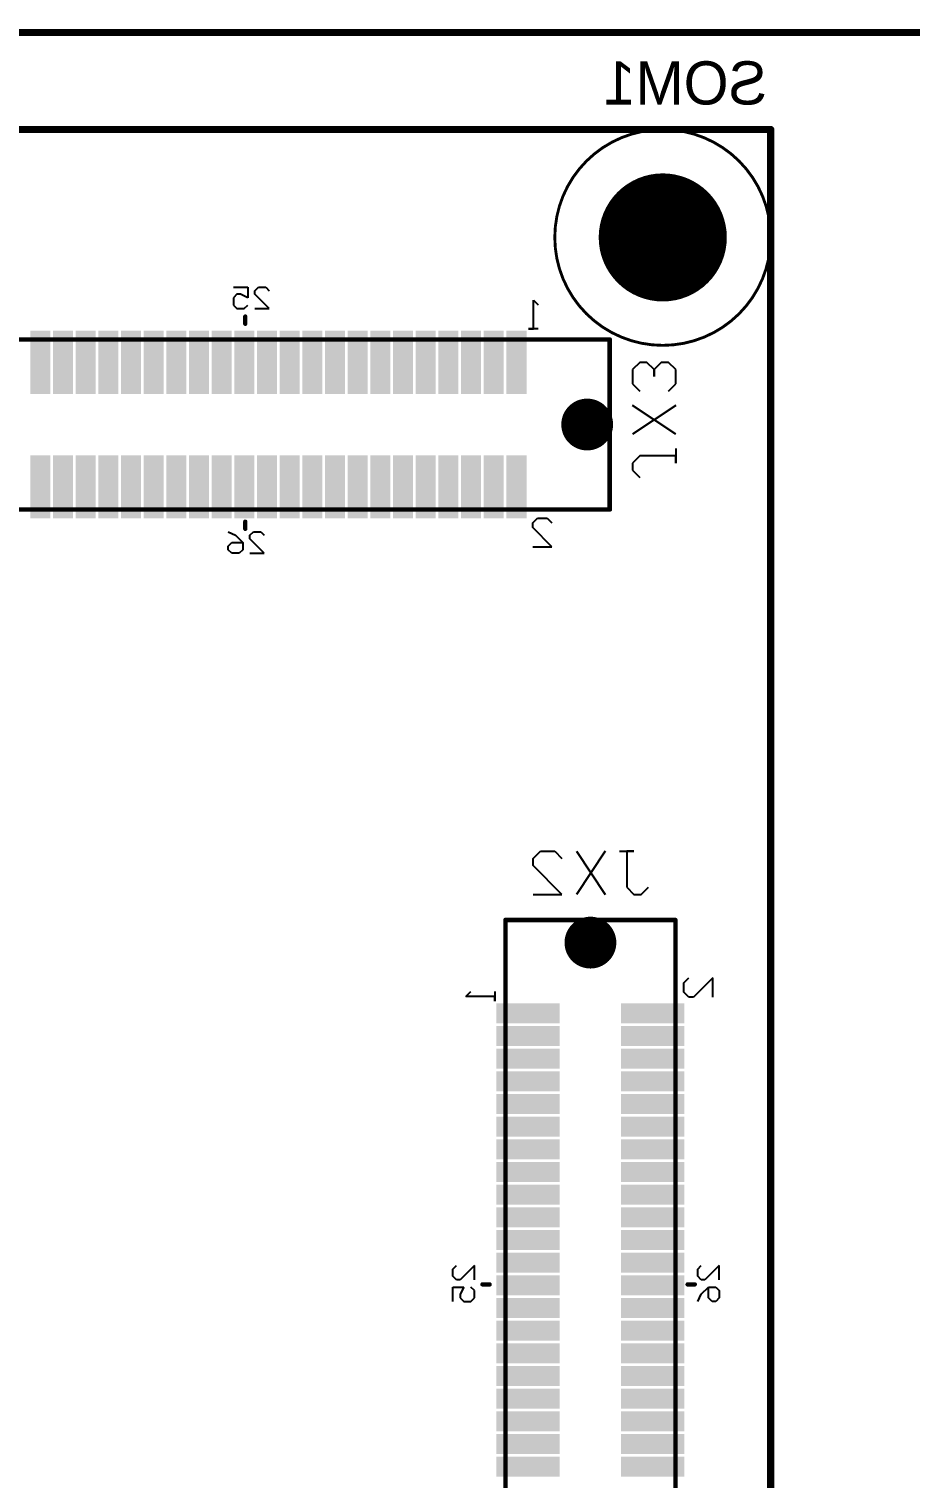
# Model space of a CAD drawing. Header units: millimetres. Extents: x 1.5 to 17.5, y 1 to 11.2.
# Drawn here: x 8.772 to 9.996, y 5.275 to 7.288 of the extents above; entities that cross this region are included whole.
import ezdxf

# ---------------------------------------------------------------- set-up
doc = ezdxf.new("R2010")
doc.units = ezdxf.units.MM
doc.header["$MEASUREMENT"] = 0
for name, color, linetype in [('BottomLayer', 5, 'Continuous'), ('BottomOverlay', 54, 'Continuous'), ('BottomPaste', 16, 'Continuous'), ('BottomSolder', 6, 'Continuous'), ('DrillDrawing', 1, 'Continuous'), ('InternalPlane1', 76, 'Continuous'), ('InternalPlane2', 16, 'Continuous'), ('Mechanical12', 56, 'Continuous'), ('Mechanical13', 56, 'Continuous'), ('Mechanical8', 56, 'Continuous'), ('MultiLayer', 9, 'Continuous'), ('PadHoleLayer', 156, 'Continuous'), ('TopLayer', 1, 'Continuous'), ('TopSolder', 216, 'Continuous')]:
    doc.layers.add(name, color=color, linetype=linetype)

# ---------------------------------------------------------------- blocks, each defined once
blk = doc.blocks.new('P___Z__SOM_B_10')
at = {"layer": 'BottomLayer'}
for points, const_width in [([(0.243, -2.87, 1), (0.258, -2.87, 1)], 0.015), ([(0.2475, -3.59, 1), (0.2625, -3.59, 1)], 0.015), ([(0.3, -3.85, 1), (0, -3.85, 1)], 0.004), ([(0.1075, -3.85, 1), (0.1925, -3.85, 1)], 0.085), ([(-0.001, -3.85, 1), (0.001, -3.85, 1)], 0.002), ([(0.299, -3.85, 1), (0.301, -3.85, 1)], 0.002)]:
    blk.add_lwpolyline(points, format="xyb", close=True, dxfattribs=dict(at, const_width=const_width))
for points in [[(0.2039, -2.1517), (0.2039, -2.1317), (0.1239, -2.1517), (0.1239, -2.1317)], [(0.3771, -2.1517), (0.3771, -2.1317), (0.2971, -2.1517), (0.2971, -2.1317)], [(0.2039, -2.1832), (0.2039, -2.1632), (0.1239, -2.1832), (0.1239, -2.1632)], [(0.3771, -2.1832), (0.3771, -2.1632), (0.2971, -2.1832), (0.2971, -2.1632)], [(0.2039, -2.2147), (0.2039, -2.1947), (0.1239, -2.2147), (0.1239, -2.1947)], [(0.3771, -2.2147), (0.3771, -2.1947), (0.2971, -2.2147), (0.2971, -2.1947)], [(0.2039, -2.2462), (0.2039, -2.2262), (0.1239, -2.2462), (0.1239, -2.2262)], [(0.3771, -2.2462), (0.3771, -2.2262), (0.2971, -2.2462), (0.2971, -2.2262)], [(0.2039, -2.2777), (0.2039, -2.2577), (0.1239, -2.2777), (0.1239, -2.2577)], [(0.3771, -2.2777), (0.3771, -2.2577), (0.2971, -2.2777), (0.2971, -2.2577)], [(0.2039, -2.3092), (0.2039, -2.2892), (0.1239, -2.3092), (0.1239, -2.2892)], [(0.3771, -2.3092), (0.3771, -2.2892), (0.2971, -2.3092), (0.2971, -2.2892)], [(0.2039, -2.3407), (0.2039, -2.3207), (0.1239, -2.3407), (0.1239, -2.3207)], [(0.3771, -2.3407), (0.3771, -2.3207), (0.2971, -2.3407), (0.2971, -2.3207)], [(0.2039, -2.3722), (0.2039, -2.3522), (0.1239, -2.3722), (0.1239, -2.3522)], [(0.3771, -2.3722), (0.3771, -2.3522), (0.2971, -2.3722), (0.2971, -2.3522)], [(0.2039, -2.4037), (0.2039, -2.3837), (0.1239, -2.4037), (0.1239, -2.3837)], [(0.3771, -2.4037), (0.3771, -2.3837), (0.2971, -2.4037), (0.2971, -2.3837)], [(0.2039, -2.4352), (0.2039, -2.4152), (0.1239, -2.4352), (0.1239, -2.4152)], [(0.3771, -2.4352), (0.3771, -2.4152), (0.2971, -2.4352), (0.2971, -2.4152)], [(0.2039, -2.4667), (0.2039, -2.4467), (0.1239, -2.4667), (0.1239, -2.4467)], [(0.3771, -2.4667), (0.3771, -2.4467), (0.2971, -2.4667), (0.2971, -2.4467)], [(0.2039, -2.4982), (0.2039, -2.4782), (0.1239, -2.4982), (0.1239, -2.4782)], [(0.3771, -2.4982), (0.3771, -2.4782), (0.2971, -2.4982), (0.2971, -2.4782)], [(0.2039, -2.5297), (0.2039, -2.5097), (0.1239, -2.5297), (0.1239, -2.5097)], [(0.3771, -2.5297), (0.3771, -2.5097), (0.2971, -2.5297), (0.2971, -2.5097)], [(0.2039, -2.5612), (0.2039, -2.5412), (0.1239, -2.5612), (0.1239, -2.5412)], [(0.3771, -2.5612), (0.3771, -2.5412), (0.2971, -2.5612), (0.2971, -2.5412)], [(0.2039, -2.5927), (0.2039, -2.5727), (0.1239, -2.5927), (0.1239, -2.5727)], [(0.3771, -2.5927), (0.3771, -2.5727), (0.2971, -2.5927), (0.2971, -2.5727)], [(0.2039, -2.6242), (0.2039, -2.6042), (0.1239, -2.6242), (0.1239, -2.6042)], [(0.3771, -2.6242), (0.3771, -2.6042), (0.2971, -2.6242), (0.2971, -2.6042)], [(0.2039, -2.6557), (0.2039, -2.6357), (0.1239, -2.6557), (0.1239, -2.6357)], [(0.3771, -2.6557), (0.3771, -2.6357), (0.2971, -2.6557), (0.2971, -2.6357)], [(0.2039, -2.6872), (0.2039, -2.6672), (0.1239, -2.6872), (0.1239, -2.6672)], [(0.3771, -2.6872), (0.3771, -2.6672), (0.2971, -2.6872), (0.2971, -2.6672)], [(0.2039, -2.7187), (0.2039, -2.6987), (0.1239, -2.7187), (0.1239, -2.6987)], [(0.3771, -2.7187), (0.3771, -2.6987), (0.2971, -2.7187), (0.2971, -2.6987)], [(0.2039, -2.7502), (0.2039, -2.7302), (0.1239, -2.7502), (0.1239, -2.7302)], [(0.3771, -2.7502), (0.3771, -2.7302), (0.2971, -2.7502), (0.2971, -2.7302)], [(0.2039, -2.7817), (0.2039, -2.7617), (0.1239, -2.7817), (0.1239, -2.7617)], [(0.3771, -2.7817), (0.3771, -2.7617), (0.2971, -2.7817), (0.2971, -2.7617)], [(0.3433, -3.5434), (0.3633, -3.5434), (0.3433, -3.4634), (0.3633, -3.4634)], [(0.3748, -3.5434), (0.3948, -3.5434), (0.3748, -3.4634), (0.3948, -3.4634)], [(0.4063, -3.5434), (0.4263, -3.5434), (0.4063, -3.4634), (0.4263, -3.4634)], [(0.4378, -3.5434), (0.4578, -3.5434), (0.4378, -3.4634), (0.4578, -3.4634)], [(0.4693, -3.5434), (0.4893, -3.5434), (0.4693, -3.4634), (0.4893, -3.4634)], [(0.5008, -3.5434), (0.5208, -3.5434), (0.5008, -3.4634), (0.5208, -3.4634)], [(0.5323, -3.5434), (0.5523, -3.5434), (0.5323, -3.4634), (0.5523, -3.4634)], [(0.5638, -3.5434), (0.5838, -3.5434), (0.5638, -3.4634), (0.5838, -3.4634)], [(0.5953, -3.5434), (0.6153, -3.5434), (0.5953, -3.4634), (0.6153, -3.4634)], [(0.6268, -3.5434), (0.6468, -3.5434), (0.6268, -3.4634), (0.6468, -3.4634)], [(0.6583, -3.5434), (0.6783, -3.5434), (0.6583, -3.4634), (0.6783, -3.4634)], [(0.6898, -3.5434), (0.7098, -3.5434), (0.6898, -3.4634), (0.7098, -3.4634)], [(0.7213, -3.5434), (0.7413, -3.5434), (0.7213, -3.4634), (0.7413, -3.4634)], [(0.7528, -3.5434), (0.7728, -3.5434), (0.7528, -3.4634), (0.7728, -3.4634)], [(0.7843, -3.5434), (0.8043, -3.5434), (0.7843, -3.4634), (0.8043, -3.4634)], [(0.8158, -3.5434), (0.8358, -3.5434), (0.8158, -3.4634), (0.8358, -3.4634)], [(0.8473, -3.5434), (0.8673, -3.5434), (0.8473, -3.4634), (0.8673, -3.4634)], [(0.8788, -3.5434), (0.8988, -3.5434), (0.8788, -3.4634), (0.8988, -3.4634)], [(0.9103, -3.5434), (0.9303, -3.5434), (0.9103, -3.4634), (0.9303, -3.4634)], [(0.9418, -3.5434), (0.9618, -3.5434), (0.9418, -3.4634), (0.9618, -3.4634)], [(0.9733, -3.5434), (0.9933, -3.5434), (0.9733, -3.4634), (0.9933, -3.4634)], [(1.0048, -3.5434), (1.0248, -3.5434), (1.0048, -3.4634), (1.0248, -3.4634)], [(0.3433, -3.7166), (0.3633, -3.7166), (0.3433, -3.6366), (0.3633, -3.6366)], [(0.3748, -3.7166), (0.3948, -3.7166), (0.3748, -3.6366), (0.3948, -3.6366)], [(0.4063, -3.7166), (0.4263, -3.7166), (0.4063, -3.6366), (0.4263, -3.6366)], [(0.4378, -3.7166), (0.4578, -3.7166), (0.4378, -3.6366), (0.4578, -3.6366)], [(0.4693, -3.7166), (0.4893, -3.7166), (0.4693, -3.6366), (0.4893, -3.6366)], [(0.5008, -3.7166), (0.5208, -3.7166), (0.5008, -3.6366), (0.5208, -3.6366)], [(0.5323, -3.7166), (0.5523, -3.7166), (0.5323, -3.6366), (0.5523, -3.6366)], [(0.5638, -3.7166), (0.5838, -3.7166), (0.5638, -3.6366), (0.5838, -3.6366)], [(0.5953, -3.7166), (0.6153, -3.7166), (0.5953, -3.6366), (0.6153, -3.6366)], [(0.6268, -3.7166), (0.6468, -3.7166), (0.6268, -3.6366), (0.6468, -3.6366)], [(0.6583, -3.7166), (0.6783, -3.7166), (0.6583, -3.6366), (0.6783, -3.6366)], [(0.6898, -3.7166), (0.7098, -3.7166), (0.6898, -3.6366), (0.7098, -3.6366)], [(0.7213, -3.7166), (0.7413, -3.7166), (0.7213, -3.6366), (0.7413, -3.6366)], [(0.7528, -3.7166), (0.7728, -3.7166), (0.7528, -3.6366), (0.7728, -3.6366)], [(0.7843, -3.7166), (0.8043, -3.7166), (0.7843, -3.6366), (0.8043, -3.6366)], [(0.8158, -3.7166), (0.8358, -3.7166), (0.8158, -3.6366), (0.8358, -3.6366)], [(0.8473, -3.7166), (0.8673, -3.7166), (0.8473, -3.6366), (0.8673, -3.6366)], [(0.8788, -3.7166), (0.8988, -3.7166), (0.8788, -3.6366), (0.8988, -3.6366)], [(0.9103, -3.7166), (0.9303, -3.7166), (0.9103, -3.6366), (0.9303, -3.6366)], [(0.9418, -3.7166), (0.9618, -3.7166), (0.9418, -3.6366), (0.9618, -3.6366)], [(0.9733, -3.7166), (0.9933, -3.7166), (0.9733, -3.6366), (0.9933, -3.6366)], [(1.0048, -3.7166), (1.0248, -3.7166), (1.0048, -3.6366), (1.0248, -3.6366)]]:
    blk.add_solid(points, dxfattribs=at)
at = {"layer": 'BottomOverlay'}
for p, q in [((0.0715, -2.3764), (0.0765, -2.3714)), ((0.0765, -2.3714), (0.0815, -2.3714)), ((0.0815, -2.3714), (0.0865, -2.3764)), ((0.1015, -2.3714), (0.0965, -2.3814)), ((0.4165, -2.3714), (0.4115, -2.3764)), ((0.4265, -2.3714), (0.4165, -2.3714)), ((0.4315, -2.3764), (0.4265, -2.3714)), ((0.4415, -2.3714), (0.4415, -2.3914)), ((0.0715, -2.3864), (0.0715, -2.3764)), ((0.0765, -2.3914), (0.0715, -2.3864)), ((0.0865, -2.3914), (0.0765, -2.3914)), ((0.0865, -2.3764), (0.0865, -2.3914)), ((0.0965, -2.3814), (0.0865, -2.3914)), ((0.4115, -2.3764), (0.4115, -2.3864)), ((0.4115, -2.3864), (0.4165, -2.3914)), ((0.4265, -2.3914), (0.4315, -2.3814)), ((0.4415, -2.3914), (0.4265, -2.3914)), ((0.4315, -2.3814), (0.4315, -2.3764)), ((0.0715, -2.4014), (0.0715, -2.4214)), ((0.0715, -2.4214), (0.0915, -2.4014)), ((0.0915, -2.4014), (0.0965, -2.4014)), ((0.0965, -2.4014), (0.1015, -2.4064)), ((0.1015, -2.4164), (0.0965, -2.4214)), ((0.1015, -2.4064), (0.1015, -2.4164)), ((0.4115, -2.4014), (0.4115, -2.4214)), ((0.4115, -2.4214), (0.4315, -2.4014)), ((0.4315, -2.4014), (0.4365, -2.4014)), ((0.4365, -2.4014), (0.4415, -2.4064)), ((0.4415, -2.4164), (0.4365, -2.4214)), ((0.4415, -2.4064), (0.4415, -2.4164)), ((0.0805, -2.7943), (0.0805, -2.821)), ((0.0805, -2.821), (0.1072, -2.7943)), ((0.1072, -2.7943), (0.1138, -2.7943)), ((0.1138, -2.7943), (0.1205, -2.801)), ((0.3835, -2.802), (0.3835, -2.7887)), ((0.3835, -2.7887), (0.3835, -2.7953)), ((0.3835, -2.7953), (0.4235, -2.7953)), ((0.4235, -2.7953), (0.4168, -2.802)), ((0.1205, -2.8143), (0.1138, -2.821)), ((0.1205, -2.801), (0.1205, -2.8143)), ((0.18, -2.937), (0.17, -2.947)), ((0.19, -2.937), (0.18, -2.937)), ((0.2, -2.947), (0.19, -2.937)), ((0.23, -2.997), (0.27, -2.937)), ((0.27, -2.997), (0.23, -2.937)), ((0.3299, -2.937), (0.29, -2.937)), ((0.29, -2.937), (0.3299, -2.977)), ((0.2, -2.997), (0.2, -2.947)), ((0.3299, -2.977), (0.3299, -2.987)), ((0.21, -2.997), (0.19, -2.997)), ((0.19, -2.997), (0.2, -2.997)), ((0.3, -2.997), (0.29, -2.987)), ((0.32, -2.997), (0.3, -2.997)), ((0.3299, -2.987), (0.32, -2.997)), ((0.3307, -3.42), (0.304, -3.42)), ((0.304, -3.42), (0.3307, -3.4467)), ((0.7236, -3.411), (0.7036, -3.411)), ((0.7036, -3.411), (0.7236, -3.431)), ((0.7336, -3.416), (0.7386, -3.411)), ((0.7336, -3.426), (0.7336, -3.416)), ((0.7386, -3.411), (0.7486, -3.411)), ((0.7486, -3.411), (0.7536, -3.416)), ((0.7536, -3.421), (0.7486, -3.426)), ((0.7536, -3.416), (0.7536, -3.421)), ((0.7086, -3.441), (0.7036, -3.436)), ((0.7186, -3.441), (0.7086, -3.441)), ((0.7236, -3.436), (0.7186, -3.441)), ((0.7236, -3.431), (0.7236, -3.436)), ((0.7436, -3.436), (0.7336, -3.426)), ((0.7486, -3.426), (0.7336, -3.426)), ((0.7536, -3.441), (0.7436, -3.436)), ((0.3107, -3.46), (0.304, -3.4533)), ((0.324, -3.46), (0.3107, -3.46)), ((0.3307, -3.4533), (0.324, -3.46)), ((0.3307, -3.4467), (0.3307, -3.4533)), ((0.192, -3.5265), (0.182, -3.5165)), ((0.132, -3.5565), (0.132, -3.5365)), ((0.132, -3.5365), (0.132, -3.5465)), ((0.182, -3.5465), (0.192, -3.5365)), ((0.192, -3.5365), (0.192, -3.5265)), ((0.132, -3.5465), (0.182, -3.5465)), ((0.132, -3.5765), (0.192, -3.6165)), ((0.132, -3.6165), (0.192, -3.5765)), ((0.142, -3.6365), (0.132, -3.6465)), ((0.192, -3.6465), (0.182, -3.6365)), ((0.132, -3.6465), (0.132, -3.6665)), ((0.162, -3.6665), (0.162, -3.6565)), ((0.162, -3.6565), (0.162, -3.6665)), ((0.192, -3.6665), (0.192, -3.6465)), ((0.132, -3.6665), (0.142, -3.6764)), ((0.142, -3.6764), (0.152, -3.6764)), ((0.152, -3.6764), (0.162, -3.6665)), ((0.162, -3.6665), (0.172, -3.6764)), ((0.172, -3.6764), (0.182, -3.6764)), ((0.182, -3.6764), (0.192, -3.6665)), ((0.323, -3.723), (0.3363, -3.723)), ((0.3363, -3.723), (0.3297, -3.723)), ((0.3297, -3.723), (0.3297, -3.763)), ((0.3297, -3.763), (0.323, -3.7563)), ((0.7166, -3.751), (0.6966, -3.751)), ((0.6966, -3.751), (0.7166, -3.771)), ((0.7316, -3.751), (0.7266, -3.756)), ((0.7416, -3.751), (0.7316, -3.751)), ((0.7466, -3.756), (0.7416, -3.751)), ((0.7466, -3.766), (0.7466, -3.756)), ((0.7016, -3.781), (0.6966, -3.776)), ((0.7116, -3.781), (0.7016, -3.781)), ((0.7166, -3.776), (0.7116, -3.781)), ((0.7166, -3.771), (0.7166, -3.776)), ((0.7266, -3.781), (0.7266, -3.766)), ((0.7266, -3.766), (0.7366, -3.771)), ((0.7466, -3.781), (0.7266, -3.781)), ((0.7366, -3.771), (0.7416, -3.771)), ((0.7416, -3.771), (0.7466, -3.766))]:
    blk.add_line(p, q, dxfattribs=at)
for points, const_width in [([(0, 0), (0, -4)], 0.01), ([(0.1155, -2.395), (0.1055, -2.395)], 0.006), ([(0.4005, -2.395), (0.3905, -2.395)], 0.006), ([(0.1325, -2.789), (0.1325, -2.901)], 0.006), ([(0.3686, -2.79), (0.3686, -2.901)], 0.006), ([(0.3686, -2.901), (0.1325, -2.901)], 0.006), ([(0.73, -3.445), (0.73, -3.455)], 0.006), ([(0.224, -3.472), (0.224, -3.7081)], 0.006), ([(0.336, -3.472), (0.224, -3.472)], 0.006), ([(0.335, -3.7081), (0.224, -3.7081)], 0.006), ([(0.73, -3.73), (0.73, -3.74)], 0.006), ([(2.25, -4), (0, -4)], 0.01)]:
    blk.add_lwpolyline(points, dxfattribs=dict(at, const_width=const_width))
for points, const_width in [([(0.104, -2.395, 1), (0.107, -2.395, 1)], 0.003), ([(0.114, -2.395, 1), (0.117, -2.395, 1)], 0.003), ([(0.389, -2.395, 1), (0.392, -2.395, 1)], 0.003), ([(0.399, -2.395, 1), (0.402, -2.395, 1)], 0.003), ([(0.131, -2.789, 1), (0.134, -2.789, 1)], 0.003), ([(0.3671, -2.79, 1), (0.3701, -2.79, 1)], 0.003), ([(0.131, -2.901, 1), (0.134, -2.901, 1)], 0.003), ([(0.131, -2.901, 1), (0.134, -2.901, 1)], 0.003), ([(0.3671, -2.901, 1), (0.3701, -2.901, 1)], 0.003), ([(0.3671, -2.901, 1), (0.3701, -2.901, 1)], 0.003), ([(0.7285, -3.445, 1), (0.7315, -3.445, 1)], 0.003), ([(0.7285, -3.455, 1), (0.7315, -3.455, 1)], 0.003), ([(0.2225, -3.472, 1), (0.2255, -3.472, 1)], 0.003), ([(0.2225, -3.472, 1), (0.2255, -3.472, 1)], 0.003), ([(0.3345, -3.472, 1), (0.3375, -3.472, 1)], 0.003), ([(0.2225, -3.7081, 1), (0.2255, -3.7081, 1)], 0.003), ([(0.2225, -3.7081, 1), (0.2255, -3.7081, 1)], 0.003), ([(0.3335, -3.7081, 1), (0.3365, -3.7081, 1)], 0.003), ([(0.7285, -3.73, 1), (0.7315, -3.73, 1)], 0.003), ([(0.7285, -3.74, 1), (0.7315, -3.74, 1)], 0.003), ([(-0.0025, -4, 1), (0.0025, -4, 1)], 0.005), ([(-0.0025, -4, 1), (0.0025, -4, 1)], 0.005)]:
    blk.add_lwpolyline(points, format="xyb", close=True, dxfattribs=dict(at, const_width=const_width))
at = {"layer": 'BottomPaste'}
for points in [[(0.2039, -2.1517), (0.2039, -2.1317), (0.1239, -2.1517), (0.1239, -2.1317)], [(0.3771, -2.1517), (0.3771, -2.1317), (0.2971, -2.1517), (0.2971, -2.1317)], [(0.2039, -2.1832), (0.2039, -2.1632), (0.1239, -2.1832), (0.1239, -2.1632)], [(0.3771, -2.1832), (0.3771, -2.1632), (0.2971, -2.1832), (0.2971, -2.1632)], [(0.2039, -2.2147), (0.2039, -2.1947), (0.1239, -2.2147), (0.1239, -2.1947)], [(0.3771, -2.2147), (0.3771, -2.1947), (0.2971, -2.2147), (0.2971, -2.1947)], [(0.2039, -2.2462), (0.2039, -2.2262), (0.1239, -2.2462), (0.1239, -2.2262)], [(0.3771, -2.2462), (0.3771, -2.2262), (0.2971, -2.2462), (0.2971, -2.2262)], [(0.2039, -2.2777), (0.2039, -2.2577), (0.1239, -2.2777), (0.1239, -2.2577)], [(0.3771, -2.2777), (0.3771, -2.2577), (0.2971, -2.2777), (0.2971, -2.2577)], [(0.2039, -2.3092), (0.2039, -2.2892), (0.1239, -2.3092), (0.1239, -2.2892)], [(0.3771, -2.3092), (0.3771, -2.2892), (0.2971, -2.3092), (0.2971, -2.2892)], [(0.2039, -2.3407), (0.2039, -2.3207), (0.1239, -2.3407), (0.1239, -2.3207)], [(0.3771, -2.3407), (0.3771, -2.3207), (0.2971, -2.3407), (0.2971, -2.3207)], [(0.2039, -2.3722), (0.2039, -2.3522), (0.1239, -2.3722), (0.1239, -2.3522)], [(0.3771, -2.3722), (0.3771, -2.3522), (0.2971, -2.3722), (0.2971, -2.3522)], [(0.2039, -2.4037), (0.2039, -2.3837), (0.1239, -2.4037), (0.1239, -2.3837)], [(0.3771, -2.4037), (0.3771, -2.3837), (0.2971, -2.4037), (0.2971, -2.3837)], [(0.2039, -2.4352), (0.2039, -2.4152), (0.1239, -2.4352), (0.1239, -2.4152)], [(0.3771, -2.4352), (0.3771, -2.4152), (0.2971, -2.4352), (0.2971, -2.4152)], [(0.2039, -2.4667), (0.2039, -2.4467), (0.1239, -2.4667), (0.1239, -2.4467)], [(0.3771, -2.4667), (0.3771, -2.4467), (0.2971, -2.4667), (0.2971, -2.4467)], [(0.2039, -2.4982), (0.2039, -2.4782), (0.1239, -2.4982), (0.1239, -2.4782)], [(0.3771, -2.4982), (0.3771, -2.4782), (0.2971, -2.4982), (0.2971, -2.4782)], [(0.2039, -2.5297), (0.2039, -2.5097), (0.1239, -2.5297), (0.1239, -2.5097)], [(0.3771, -2.5297), (0.3771, -2.5097), (0.2971, -2.5297), (0.2971, -2.5097)], [(0.2039, -2.5612), (0.2039, -2.5412), (0.1239, -2.5612), (0.1239, -2.5412)], [(0.3771, -2.5612), (0.3771, -2.5412), (0.2971, -2.5612), (0.2971, -2.5412)], [(0.2039, -2.5927), (0.2039, -2.5727), (0.1239, -2.5927), (0.1239, -2.5727)], [(0.3771, -2.5927), (0.3771, -2.5727), (0.2971, -2.5927), (0.2971, -2.5727)], [(0.2039, -2.6242), (0.2039, -2.6042), (0.1239, -2.6242), (0.1239, -2.6042)], [(0.3771, -2.6242), (0.3771, -2.6042), (0.2971, -2.6242), (0.2971, -2.6042)], [(0.2039, -2.6557), (0.2039, -2.6357), (0.1239, -2.6557), (0.1239, -2.6357)], [(0.3771, -2.6557), (0.3771, -2.6357), (0.2971, -2.6557), (0.2971, -2.6357)], [(0.2039, -2.6872), (0.2039, -2.6672), (0.1239, -2.6872), (0.1239, -2.6672)], [(0.3771, -2.6872), (0.3771, -2.6672), (0.2971, -2.6872), (0.2971, -2.6672)], [(0.2039, -2.7187), (0.2039, -2.6987), (0.1239, -2.7187), (0.1239, -2.6987)], [(0.3771, -2.7187), (0.3771, -2.6987), (0.2971, -2.7187), (0.2971, -2.6987)], [(0.2039, -2.7502), (0.2039, -2.7302), (0.1239, -2.7502), (0.1239, -2.7302)], [(0.3771, -2.7502), (0.3771, -2.7302), (0.2971, -2.7502), (0.2971, -2.7302)], [(0.2039, -2.7817), (0.2039, -2.7617), (0.1239, -2.7817), (0.1239, -2.7617)], [(0.3771, -2.7817), (0.3771, -2.7617), (0.2971, -2.7817), (0.2971, -2.7617)], [(0.3433, -3.5434), (0.3633, -3.5434), (0.3433, -3.4634), (0.3633, -3.4634)], [(0.3748, -3.5434), (0.3948, -3.5434), (0.3748, -3.4634), (0.3948, -3.4634)], [(0.4063, -3.5434), (0.4263, -3.5434), (0.4063, -3.4634), (0.4263, -3.4634)], [(0.4378, -3.5434), (0.4578, -3.5434), (0.4378, -3.4634), (0.4578, -3.4634)], [(0.4693, -3.5434), (0.4893, -3.5434), (0.4693, -3.4634), (0.4893, -3.4634)], [(0.5008, -3.5434), (0.5208, -3.5434), (0.5008, -3.4634), (0.5208, -3.4634)], [(0.5323, -3.5434), (0.5523, -3.5434), (0.5323, -3.4634), (0.5523, -3.4634)], [(0.5638, -3.5434), (0.5838, -3.5434), (0.5638, -3.4634), (0.5838, -3.4634)], [(0.5953, -3.5434), (0.6153, -3.5434), (0.5953, -3.4634), (0.6153, -3.4634)], [(0.6268, -3.5434), (0.6468, -3.5434), (0.6268, -3.4634), (0.6468, -3.4634)], [(0.6583, -3.5434), (0.6783, -3.5434), (0.6583, -3.4634), (0.6783, -3.4634)], [(0.6898, -3.5434), (0.7098, -3.5434), (0.6898, -3.4634), (0.7098, -3.4634)], [(0.7213, -3.5434), (0.7413, -3.5434), (0.7213, -3.4634), (0.7413, -3.4634)], [(0.7528, -3.5434), (0.7728, -3.5434), (0.7528, -3.4634), (0.7728, -3.4634)], [(0.7843, -3.5434), (0.8043, -3.5434), (0.7843, -3.4634), (0.8043, -3.4634)], [(0.8158, -3.5434), (0.8358, -3.5434), (0.8158, -3.4634), (0.8358, -3.4634)], [(0.8473, -3.5434), (0.8673, -3.5434), (0.8473, -3.4634), (0.8673, -3.4634)], [(0.8788, -3.5434), (0.8988, -3.5434), (0.8788, -3.4634), (0.8988, -3.4634)], [(0.9103, -3.5434), (0.9303, -3.5434), (0.9103, -3.4634), (0.9303, -3.4634)], [(0.9418, -3.5434), (0.9618, -3.5434), (0.9418, -3.4634), (0.9618, -3.4634)], [(0.9733, -3.5434), (0.9933, -3.5434), (0.9733, -3.4634), (0.9933, -3.4634)], [(1.0048, -3.5434), (1.0248, -3.5434), (1.0048, -3.4634), (1.0248, -3.4634)], [(0.3433, -3.7166), (0.3633, -3.7166), (0.3433, -3.6366), (0.3633, -3.6366)], [(0.3748, -3.7166), (0.3948, -3.7166), (0.3748, -3.6366), (0.3948, -3.6366)], [(0.4063, -3.7166), (0.4263, -3.7166), (0.4063, -3.6366), (0.4263, -3.6366)], [(0.4378, -3.7166), (0.4578, -3.7166), (0.4378, -3.6366), (0.4578, -3.6366)], [(0.4693, -3.7166), (0.4893, -3.7166), (0.4693, -3.6366), (0.4893, -3.6366)], [(0.5008, -3.7166), (0.5208, -3.7166), (0.5008, -3.6366), (0.5208, -3.6366)], [(0.5323, -3.7166), (0.5523, -3.7166), (0.5323, -3.6366), (0.5523, -3.6366)], [(0.5638, -3.7166), (0.5838, -3.7166), (0.5638, -3.6366), (0.5838, -3.6366)], [(0.5953, -3.7166), (0.6153, -3.7166), (0.5953, -3.6366), (0.6153, -3.6366)], [(0.6268, -3.7166), (0.6468, -3.7166), (0.6268, -3.6366), (0.6468, -3.6366)], [(0.6583, -3.7166), (0.6783, -3.7166), (0.6583, -3.6366), (0.6783, -3.6366)], [(0.6898, -3.7166), (0.7098, -3.7166), (0.6898, -3.6366), (0.7098, -3.6366)], [(0.7213, -3.7166), (0.7413, -3.7166), (0.7213, -3.6366), (0.7413, -3.6366)], [(0.7528, -3.7166), (0.7728, -3.7166), (0.7528, -3.6366), (0.7728, -3.6366)], [(0.7843, -3.7166), (0.8043, -3.7166), (0.7843, -3.6366), (0.8043, -3.6366)], [(0.8158, -3.7166), (0.8358, -3.7166), (0.8158, -3.6366), (0.8358, -3.6366)], [(0.8473, -3.7166), (0.8673, -3.7166), (0.8473, -3.6366), (0.8673, -3.6366)], [(0.8788, -3.7166), (0.8988, -3.7166), (0.8788, -3.6366), (0.8988, -3.6366)], [(0.9103, -3.7166), (0.9303, -3.7166), (0.9103, -3.6366), (0.9303, -3.6366)], [(0.9418, -3.7166), (0.9618, -3.7166), (0.9418, -3.6366), (0.9618, -3.6366)], [(0.9733, -3.7166), (0.9933, -3.7166), (0.9733, -3.6366), (0.9933, -3.6366)], [(1.0048, -3.7166), (1.0248, -3.7166), (1.0048, -3.6366), (1.0248, -3.6366)]]:
    blk.add_solid(points, dxfattribs=at)
at = {"layer": 'BottomSolder'}
for points, const_width in [([(0.241, -2.87, 1), (0.26, -2.87, 1)], 0.019), ([(0.2455, -3.59, 1), (0.2645, -3.59, 1)], 0.019), ([(0.1055, -3.85, 1), (0.1945, -3.85, 1)], 0.089)]:
    blk.add_lwpolyline(points, format="xyb", close=True, dxfattribs=dict(at, const_width=const_width))
for points in [[(0.2079, -2.1557), (0.2079, -2.1277), (0.1199, -2.1557), (0.1199, -2.1277)], [(0.3811, -2.1557), (0.3811, -2.1277), (0.2931, -2.1557), (0.2931, -2.1277)], [(0.2079, -2.1872), (0.2079, -2.1592), (0.1199, -2.1872), (0.1199, -2.1592)], [(0.3811, -2.1872), (0.3811, -2.1592), (0.2931, -2.1872), (0.2931, -2.1592)], [(0.2079, -2.2187), (0.2079, -2.1907), (0.1199, -2.2187), (0.1199, -2.1907)], [(0.3811, -2.2187), (0.3811, -2.1907), (0.2931, -2.2187), (0.2931, -2.1907)], [(0.2079, -2.2502), (0.2079, -2.2222), (0.1199, -2.2502), (0.1199, -2.2222)], [(0.3811, -2.2502), (0.3811, -2.2222), (0.2931, -2.2502), (0.2931, -2.2222)], [(0.2079, -2.2817), (0.2079, -2.2537), (0.1199, -2.2817), (0.1199, -2.2537)], [(0.3811, -2.2817), (0.3811, -2.2537), (0.2931, -2.2817), (0.2931, -2.2537)], [(0.2079, -2.3132), (0.2079, -2.2852), (0.1199, -2.3132), (0.1199, -2.2852)], [(0.3811, -2.3132), (0.3811, -2.2852), (0.2931, -2.3132), (0.2931, -2.2852)], [(0.2079, -2.3447), (0.2079, -2.3167), (0.1199, -2.3447), (0.1199, -2.3167)], [(0.3811, -2.3447), (0.3811, -2.3167), (0.2931, -2.3447), (0.2931, -2.3167)], [(0.2079, -2.3762), (0.2079, -2.3482), (0.1199, -2.3762), (0.1199, -2.3482)], [(0.3811, -2.3762), (0.3811, -2.3482), (0.2931, -2.3762), (0.2931, -2.3482)], [(0.2079, -2.4077), (0.2079, -2.3797), (0.1199, -2.4077), (0.1199, -2.3797)], [(0.3811, -2.4077), (0.3811, -2.3797), (0.2931, -2.4077), (0.2931, -2.3797)], [(0.2079, -2.4392), (0.2079, -2.4112), (0.1199, -2.4392), (0.1199, -2.4112)], [(0.3811, -2.4392), (0.3811, -2.4112), (0.2931, -2.4392), (0.2931, -2.4112)], [(0.2079, -2.4707), (0.2079, -2.4427), (0.1199, -2.4707), (0.1199, -2.4427)], [(0.3811, -2.4707), (0.3811, -2.4427), (0.2931, -2.4707), (0.2931, -2.4427)], [(0.2079, -2.5022), (0.2079, -2.4742), (0.1199, -2.5022), (0.1199, -2.4742)], [(0.3811, -2.5022), (0.3811, -2.4742), (0.2931, -2.5022), (0.2931, -2.4742)], [(0.2079, -2.5337), (0.2079, -2.5057), (0.1199, -2.5337), (0.1199, -2.5057)], [(0.3811, -2.5337), (0.3811, -2.5057), (0.2931, -2.5337), (0.2931, -2.5057)], [(0.2079, -2.5652), (0.2079, -2.5372), (0.1199, -2.5652), (0.1199, -2.5372)], [(0.3811, -2.5652), (0.3811, -2.5372), (0.2931, -2.5652), (0.2931, -2.5372)], [(0.2079, -2.5967), (0.2079, -2.5687), (0.1199, -2.5967), (0.1199, -2.5687)], [(0.3811, -2.5967), (0.3811, -2.5687), (0.2931, -2.5967), (0.2931, -2.5687)], [(0.2079, -2.6282), (0.2079, -2.6002), (0.1199, -2.6282), (0.1199, -2.6002)], [(0.3811, -2.6282), (0.3811, -2.6002), (0.2931, -2.6282), (0.2931, -2.6002)], [(0.2079, -2.6597), (0.2079, -2.6317), (0.1199, -2.6597), (0.1199, -2.6317)], [(0.3811, -2.6597), (0.3811, -2.6317), (0.2931, -2.6597), (0.2931, -2.6317)], [(0.2079, -2.6912), (0.2079, -2.6632), (0.1199, -2.6912), (0.1199, -2.6632)], [(0.3811, -2.6912), (0.3811, -2.6632), (0.2931, -2.6912), (0.2931, -2.6632)], [(0.2079, -2.7227), (0.2079, -2.6947), (0.1199, -2.7227), (0.1199, -2.6947)], [(0.3811, -2.7227), (0.3811, -2.6947), (0.2931, -2.7227), (0.2931, -2.6947)], [(0.2079, -2.7542), (0.2079, -2.7262), (0.1199, -2.7542), (0.1199, -2.7262)], [(0.3811, -2.7542), (0.3811, -2.7262), (0.2931, -2.7542), (0.2931, -2.7262)], [(0.2079, -2.7857), (0.2079, -2.7577), (0.1199, -2.7857), (0.1199, -2.7577)], [(0.3811, -2.7857), (0.3811, -2.7577), (0.2931, -2.7857), (0.2931, -2.7577)], [(0.3393, -3.5474), (0.3673, -3.5474), (0.3393, -3.4594), (0.3673, -3.4594)], [(0.3708, -3.5474), (0.3988, -3.5474), (0.3708, -3.4594), (0.3988, -3.4594)], [(0.4023, -3.5474), (0.4303, -3.5474), (0.4023, -3.4594), (0.4303, -3.4594)], [(0.4338, -3.5474), (0.4618, -3.5474), (0.4338, -3.4594), (0.4618, -3.4594)], [(0.4653, -3.5474), (0.4933, -3.5474), (0.4653, -3.4594), (0.4933, -3.4594)], [(0.4968, -3.5474), (0.5248, -3.5474), (0.4968, -3.4594), (0.5248, -3.4594)], [(0.5283, -3.5474), (0.5563, -3.5474), (0.5283, -3.4594), (0.5563, -3.4594)], [(0.5598, -3.5474), (0.5878, -3.5474), (0.5598, -3.4594), (0.5878, -3.4594)], [(0.5913, -3.5474), (0.6193, -3.5474), (0.5913, -3.4594), (0.6193, -3.4594)], [(0.6228, -3.5474), (0.6508, -3.5474), (0.6228, -3.4594), (0.6508, -3.4594)], [(0.6543, -3.5474), (0.6823, -3.5474), (0.6543, -3.4594), (0.6823, -3.4594)], [(0.6858, -3.5474), (0.7138, -3.5474), (0.6858, -3.4594), (0.7138, -3.4594)], [(0.7173, -3.5474), (0.7453, -3.5474), (0.7173, -3.4594), (0.7453, -3.4594)], [(0.7488, -3.5474), (0.7768, -3.5474), (0.7488, -3.4594), (0.7768, -3.4594)], [(0.7803, -3.5474), (0.8083, -3.5474), (0.7803, -3.4594), (0.8083, -3.4594)], [(0.8118, -3.5474), (0.8398, -3.5474), (0.8118, -3.4594), (0.8398, -3.4594)], [(0.8433, -3.5474), (0.8713, -3.5474), (0.8433, -3.4594), (0.8713, -3.4594)], [(0.8748, -3.5474), (0.9028, -3.5474), (0.8748, -3.4594), (0.9028, -3.4594)], [(0.9063, -3.5474), (0.9343, -3.5474), (0.9063, -3.4594), (0.9343, -3.4594)], [(0.9378, -3.5474), (0.9658, -3.5474), (0.9378, -3.4594), (0.9658, -3.4594)], [(0.9693, -3.5474), (0.9973, -3.5474), (0.9693, -3.4594), (0.9973, -3.4594)], [(1.0008, -3.5474), (1.0288, -3.5474), (1.0008, -3.4594), (1.0288, -3.4594)], [(0.3393, -3.7206), (0.3673, -3.7206), (0.3393, -3.6326), (0.3673, -3.6326)], [(0.3708, -3.7206), (0.3988, -3.7206), (0.3708, -3.6326), (0.3988, -3.6326)], [(0.4023, -3.7206), (0.4303, -3.7206), (0.4023, -3.6326), (0.4303, -3.6326)], [(0.4338, -3.7206), (0.4618, -3.7206), (0.4338, -3.6326), (0.4618, -3.6326)], [(0.4653, -3.7206), (0.4933, -3.7206), (0.4653, -3.6326), (0.4933, -3.6326)], [(0.4968, -3.7206), (0.5248, -3.7206), (0.4968, -3.6326), (0.5248, -3.6326)], [(0.5283, -3.7206), (0.5563, -3.7206), (0.5283, -3.6326), (0.5563, -3.6326)], [(0.5598, -3.7206), (0.5878, -3.7206), (0.5598, -3.6326), (0.5878, -3.6326)], [(0.5913, -3.7206), (0.6193, -3.7206), (0.5913, -3.6326), (0.6193, -3.6326)], [(0.6228, -3.7206), (0.6508, -3.7206), (0.6228, -3.6326), (0.6508, -3.6326)], [(0.6543, -3.7206), (0.6823, -3.7206), (0.6543, -3.6326), (0.6823, -3.6326)], [(0.6858, -3.7206), (0.7138, -3.7206), (0.6858, -3.6326), (0.7138, -3.6326)], [(0.7173, -3.7206), (0.7453, -3.7206), (0.7173, -3.6326), (0.7453, -3.6326)], [(0.7488, -3.7206), (0.7768, -3.7206), (0.7488, -3.6326), (0.7768, -3.6326)], [(0.7803, -3.7206), (0.8083, -3.7206), (0.7803, -3.6326), (0.8083, -3.6326)], [(0.8118, -3.7206), (0.8398, -3.7206), (0.8118, -3.6326), (0.8398, -3.6326)], [(0.8433, -3.7206), (0.8713, -3.7206), (0.8433, -3.6326), (0.8713, -3.6326)], [(0.8748, -3.7206), (0.9028, -3.7206), (0.8748, -3.6326), (0.9028, -3.6326)], [(0.9063, -3.7206), (0.9343, -3.7206), (0.9063, -3.6326), (0.9343, -3.6326)], [(0.9378, -3.7206), (0.9658, -3.7206), (0.9378, -3.6326), (0.9658, -3.6326)], [(0.9693, -3.7206), (0.9973, -3.7206), (0.9693, -3.6326), (0.9973, -3.6326)], [(1.0008, -3.7206), (1.0288, -3.7206), (1.0008, -3.6326), (1.0288, -3.6326)]]:
    blk.add_solid(points, dxfattribs=at)
at = {"layer": 'InternalPlane1'}
for points, const_width in [([(0.2325, -2.87, 1), (0.2685, -2.87, 1)], 0.036), ([(0.237, -3.59, 1), (0.273, -3.59, 1)], 0.036), ([(0.1087, -3.85, 1), (0.1913, -3.85, 1)], 0.0825)]:
    blk.add_lwpolyline(points, format="xyb", close=True, dxfattribs=dict(at, const_width=const_width))
at = {"layer": 'InternalPlane2'}
for points, const_width in [([(0.2325, -2.87, 1), (0.2685, -2.87, 1)], 0.036), ([(0.237, -3.59, 1), (0.273, -3.59, 1)], 0.036), ([(0.1087, -3.85, 1), (0.1913, -3.85, 1)], 0.0825)]:
    blk.add_lwpolyline(points, format="xyb", close=True, dxfattribs=dict(at, const_width=const_width))
at = {"layer": 'Mechanical12', "const_width": 0.01}
for points in [[(0.2505, -2.86), (0.2505, -2.88)], [(0.2605, -2.87), (0.2405, -2.87)], [(0.255, -3.58), (0.255, -3.6)], [(0.265, -3.59), (0.245, -3.59)], [(0.16, -3.85), (0.14, -3.85)], [(0.15, -3.84), (0.15, -3.86)]]:
    blk.add_lwpolyline(points, dxfattribs=at)
at = {"layer": 'Mechanical12', "const_width": 0.005}
for points in [[(0.248, -2.86, 1), (0.253, -2.86, 1)], [(0.238, -2.87, 1), (0.243, -2.87, 1)], [(0.248, -2.88, 1), (0.253, -2.88, 1)], [(0.258, -2.87, 1), (0.263, -2.87, 1)], [(0.2525, -3.58, 1), (0.2575, -3.58, 1)], [(0.2425, -3.59, 1), (0.2475, -3.59, 1)], [(0.2525, -3.6, 1), (0.2575, -3.6, 1)], [(0.2625, -3.59, 1), (0.2675, -3.59, 1)], [(0.1375, -3.85, 1), (0.1425, -3.85, 1)], [(0.1475, -3.84, 1), (0.1525, -3.84, 1)], [(0.1575, -3.85, 1), (0.1625, -3.85, 1)], [(0.1475, -3.86, 1), (0.1525, -3.86, 1)]]:
    blk.add_lwpolyline(points, format="xyb", close=True, dxfattribs=at)
at = {"layer": 'Mechanical13', "const_width": 0.006}
for points in [[(0.1324, -1.0984), (0.1324, -2.9016)], [(0.3686, -1.0984), (0.3686, -2.9016)], [(0.3686, -2.9016), (0.1324, -2.9016)], [(2.0266, -3.4719), (0.2234, -3.4719)], [(0.2234, -3.4719), (0.2234, -3.7081)], [(2.0266, -3.7081), (0.2234, -3.7081)]]:
    blk.add_lwpolyline(points, dxfattribs=at)
at = {"layer": 'Mechanical13', "const_width": 0.003}
for points in [[(0.1309, -2.9016, 1), (0.1339, -2.9016, 1)], [(0.1309, -2.9016, 1), (0.1339, -2.9016, 1)], [(0.3671, -2.9016, 1), (0.3701, -2.9016, 1)], [(0.3671, -2.9016, 1), (0.3701, -2.9016, 1)], [(0.2219, -3.4719, 1), (0.2249, -3.4719, 1)], [(0.2219, -3.4719, 1), (0.2249, -3.4719, 1)], [(0.2219, -3.7081, 1), (0.2249, -3.7081, 1)], [(0.2219, -3.7081, 1), (0.2249, -3.7081, 1)]]:
    blk.add_lwpolyline(points, format="xyb", close=True, dxfattribs=at)
at = {"layer": 'MultiLayer'}
for points, const_width in [([(0.243, -2.87, 1), (0.258, -2.87, 1)], 0.015), ([(0.2475, -3.59, 1), (0.2625, -3.59, 1)], 0.015), ([(0.1075, -3.85, 1), (0.1925, -3.85, 1)], 0.085)]:
    blk.add_lwpolyline(points, format="xyb", close=True, dxfattribs=dict(at, const_width=const_width))
at = {"layer": 'PadHoleLayer'}
for points, const_width in [([(0.2425, -2.87, 1), (0.2585, -2.87, 1)], 0.016), ([(0.247, -3.59, 1), (0.263, -3.59, 1)], 0.016), ([(0.1187, -3.85, 1), (0.1812, -3.85, 1)], 0.0625)]:
    blk.add_lwpolyline(points, format="xyb", close=True, dxfattribs=dict(at, const_width=const_width))
at = {"layer": 'TopLayer'}
for points, const_width in [([(0.243, -2.87, 1), (0.258, -2.87, 1)], 0.015), ([(0.2475, -3.59, 1), (0.2625, -3.59, 1)], 0.015), ([(0.3, -3.85, 1), (0, -3.85, 1)], 0.004), ([(0.1075, -3.85, 1), (0.1925, -3.85, 1)], 0.085), ([(-0.001, -3.85, 1), (0.001, -3.85, 1)], 0.002), ([(0.299, -3.85, 1), (0.301, -3.85, 1)], 0.002)]:
    blk.add_lwpolyline(points, format="xyb", close=True, dxfattribs=dict(at, const_width=const_width))
at = {"layer": 'TopSolder'}
for points, const_width in [([(0.241, -2.87, 1), (0.26, -2.87, 1)], 0.019), ([(0.2455, -3.59, 1), (0.2645, -3.59, 1)], 0.019), ([(0.1055, -3.85, 1), (0.1945, -3.85, 1)], 0.089)]:
    blk.add_lwpolyline(points, format="xyb", close=True, dxfattribs=dict(at, const_width=const_width))

msp = doc.modelspace()

# ---------------------------------------------------------------- linework, layer by layer
at = {"layer": 'DrillDrawing', "const_width": 0.002}
for points in [[(9.6421, 7.0088), (9.6621, 7.0088)], [(9.6421, 7.0088), (9.6521, 6.9888)], [(9.6521, 6.9888), (9.6621, 7.0088)]]:
    msp.add_lwpolyline(points, dxfattribs=at)
at = {"layer": 'DrillDrawing'}
for points, const_width in [([(9.6416, 7.0088, 1), (9.6426, 7.0088, 1)], 0.001), ([(9.6416, 7.0088, 1), (9.6426, 7.0088, 1)], 0.001), ([(9.6616, 7.0088, 1), (9.6626, 7.0088, 1)], 0.001), ([(9.6616, 7.0088, 1), (9.6626, 7.0088, 1)], 0.001), ([(9.6516, 6.9888, 1), (9.6526, 6.9888, 1)], 0.001), ([(9.6516, 6.9888, 1), (9.6526, 6.9888, 1)], 0.001), ([(9.5571, 6.7388, 1), (9.5371, 6.7388, 1)], 0.002), ([(9.5366, 6.7388, 1), (9.5376, 6.7388, 1)], 0.001), ([(9.5566, 6.7388, 1), (9.5576, 6.7388, 1)], 0.001), ([(9.5616, 6.0188, 1), (9.5416, 6.0188, 1)], 0.002), ([(9.5411, 6.0188, 1), (9.5421, 6.0188, 1)], 0.001), ([(9.5611, 6.0188, 1), (9.5621, 6.0188, 1)], 0.001)]:
    msp.add_lwpolyline(points, format="xyb", close=True, dxfattribs=dict(at, const_width=const_width))
at = {"layer": 'Mechanical8', "const_width": 0.01}
msp.add_lwpolyline([(7.6752, 7.2835), (14.1709, 7.2835)], dxfattribs=at)

# ---------------------------------------------------------------- block references
at = {"rotation": 180}
msp.add_blockref('P___Z__SOM_B_10', (9.8021, 3.1488), dxfattribs=at)

# ---------------------------------------------------------------- texts
at = {"layer": 'BottomOverlay', "text_generation_flag": 2}
msp.add_text('SOM1', height=0.06, dxfattribs=at).set_placement((9.797, 7.1835))

doc.saveas('drawing.dxf')
